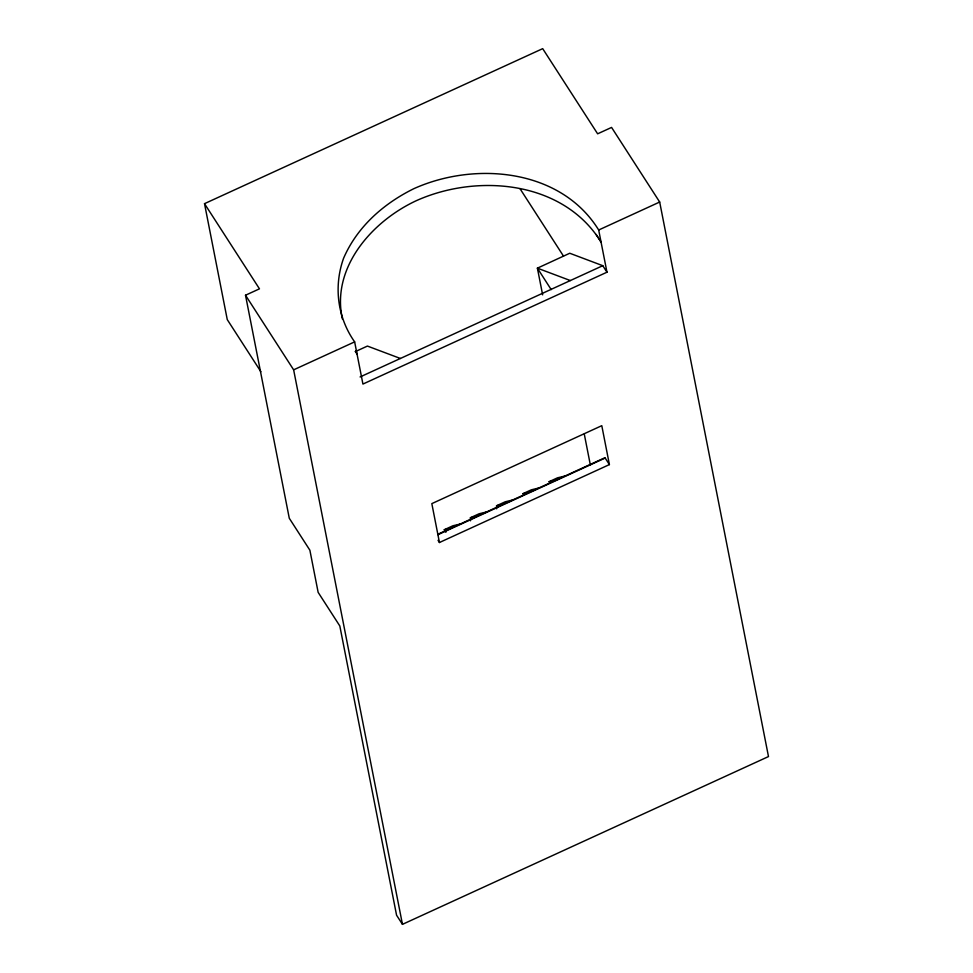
<?xml version="1.0" encoding="UTF-8"?>
<svg xmlns="http://www.w3.org/2000/svg" width="973" height="973" viewBox="0 0 973 973"><rect width="100%" height="100%" fill="white"/><g stroke="black" fill="none" stroke-linecap="round" stroke-linejoin="round"><path stroke-width="1.46" d="M437.959 534.213L603.844 458.222L605.17 458.04L609.402 464.595L439.443 542.508L438.045 540.319M204.512 203.661L542.691 48.65L597.629 133.812L611.579 127.427L659.682 202.031L768.488 756.568L402.457 924.35L396.57 915.216L339.82 625.967L318.147 592.362L309.876 550.195L289.285 518.256L245.512 295.233L259.463 288.835L204.512 203.661L227.268 319.606L260.898 371.722M402.457 924.35L293.639 369.837L354.646 341.876C337.376 317.466 333.569 286.354 343.578 258.271C357.176 226.794 383.569 203.588 413.902 188.653C475.079 161.129 560.874 168.706 598.687 230.005L606.97 272.209L362.929 384.067L354.646 341.876M598.687 230.005L659.682 202.031M360.083 376.952L602.774 265.69L606.97 272.209M445.902 532.267L444.272 529.738L452.944 525.761L459.998 524.106M470.506 520.774L470.421 517.745L479.093 513.78L486.111 512.078M496.656 508.794L496.571 505.765L505.242 501.788L512.26 500.098M437.984 534.688L605.17 458.04M355.327 351.606L367.429 346.072L400.402 358.478M538.41 488.118L531.38 489.808L522.671 493.798L529.689 492.107M496.571 505.765L503.54 504.087M470.421 517.745L477.39 516.079M564.571 476.15L557.529 477.816L548.821 481.817L555.851 480.139M444.272 529.738L451.302 528.157M602.774 265.69L569.764 253.248L537.4 268.159L542.642 294.868M570.373 280.565L537.4 268.159L551.192 289.613M596.145 234.457L601.059 242.058C563.245 180.759 477.451 173.182 416.274 200.706C372.258 221.126 331.063 267.441 342.362 318.937M520.02 188.713L563.476 256.081M355.376 351.387L357.018 353.929L355.668 351.326M245.512 295.233L293.639 369.837M584.287 434.116L590.416 465.301M609.402 464.595L601.788 425.675L431.83 503.625L439.443 542.508"/></g></svg>
